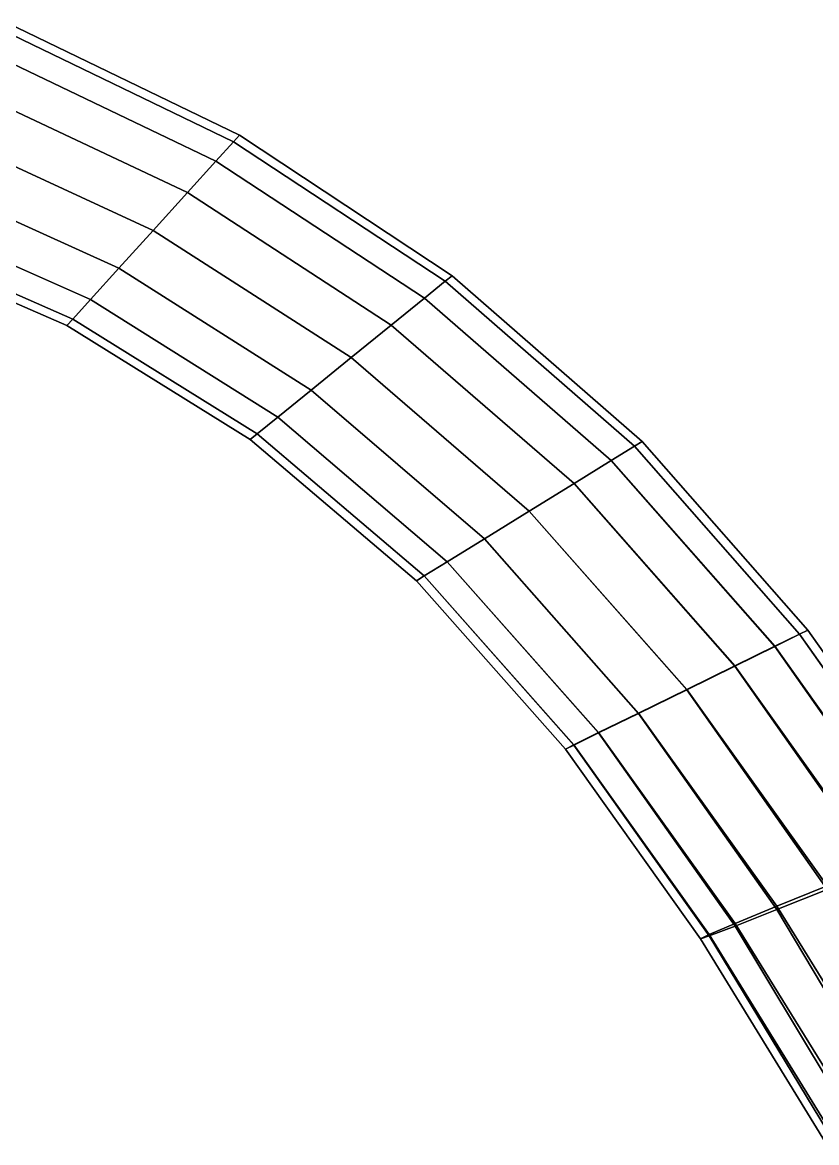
# Model space of a CAD drawing. Extents: x -69847 to 69397, y -182924 to 65597.
# Drawn here: x -25111 to -12409, y -45292 to -27389 of the extents above; entities that cross this region are included whole.
import ezdxf

# ---------------------------------------------------------------- set-up
doc = ezdxf.new("R2010")
doc.units = 0

msp = doc.modelspace()

# ---------------------------------------------------------------- linework, layer by layer
for points in [[(-25363.666016, -27389.152344, 200021.203125), (-25439.751953, -27506.802734, 199132.53125), (-21734.962891, -29297.253906, 199132.53125), (-21640.935547, -29193.587891, 200021.203125)], [(-25439.751953, -27506.802734, 200909.875), (-25363.666016, -27389.152344, 200021.203125), (-21640.935547, -29193.587891, 200021.203125), (-21734.962891, -29297.253906, 200909.875)], [(-25439.751953, -27506.802734, 199132.53125), (-25668.011719, -27859.75, 198396.203125), (-22017.048828, -29608.25, 198396.203125), (-21734.962891, -29297.253906, 199132.53125)], [(-25668.011719, -27859.75, 201646.203125), (-25439.751953, -27506.802734, 200909.875), (-21734.962891, -29297.253906, 200909.875), (-22017.048828, -29608.25, 201646.203125)], [(-26035.761719, -28428.388672, 202103.234375), (-25668.011719, -27859.75, 201646.203125), (-22017.048828, -29608.25, 201646.203125), (-22471.517578, -30109.302734, 202103.234375)], [(-22017.048828, -29608.25, 198396.203125), (-25668.011719, -27859.75, 198396.203125), (-26035.761719, -28428.388672, 197939.171875), (-22471.517578, -30109.302734, 197939.171875)], [(-26479.597656, -29114.677734, 202255.578125), (-26035.761719, -28428.388672, 202103.234375), (-22471.517578, -30109.302734, 202103.234375), (-23020.015625, -30714.019531, 202255.578125)], [(-22471.517578, -30109.302734, 197939.171875), (-26035.761719, -28428.388672, 197939.171875), (-26479.597656, -29114.677734, 197786.828125), (-23020.015625, -30714.019531, 197786.828125)], [(-26923.433594, -29800.964844, 202103.234375), (-26479.597656, -29114.677734, 202255.578125), (-23020.015625, -30714.019531, 202255.578125), (-23568.513672, -31318.736328, 202103.234375)], [(-23020.015625, -30714.019531, 197786.828125), (-26479.597656, -29114.677734, 197786.828125), (-26923.433594, -29800.964844, 197939.171875), (-23568.513672, -31318.736328, 197939.171875)], [(-21734.962891, -29297.253906, 199132.53125), (-22017.048828, -29608.25, 198396.203125), (-18678.447266, -31794.53125, 198396.203125), (-18348.310547, -31527.050781, 199132.53125)], [(-22017.048828, -29608.25, 201646.203125), (-21734.962891, -29297.253906, 200909.875), (-18348.310547, -31527.050781, 200909.875), (-18678.447266, -31794.53125, 201646.203125)], [(-21640.935547, -29193.587891, 200021.203125), (-21734.962891, -29297.253906, 199132.53125), (-18348.310547, -31527.050781, 199132.53125), (-18238.263672, -31437.890625, 200021.203125)], [(-21734.962891, -29297.253906, 200909.875), (-21640.935547, -29193.587891, 200021.203125), (-18238.263672, -31437.890625, 200021.203125), (-18348.310547, -31527.050781, 200909.875)], [(-22471.517578, -30109.302734, 202103.234375), (-22017.048828, -29608.25, 201646.203125), (-18678.447266, -31794.53125, 201646.203125), (-19210.335938, -32225.46875, 202103.234375)], [(-18678.447266, -31794.53125, 198396.203125), (-22017.048828, -29608.25, 198396.203125), (-22471.517578, -30109.302734, 197939.171875), (-19210.333984, -32225.46875, 197939.171875)], [(-27291.183594, -30369.603516, 201646.203125), (-26923.433594, -29800.964844, 202103.234375), (-23568.513672, -31318.736328, 202103.234375), (-24022.982422, -31819.789063, 201646.203125)], [(-23568.513672, -31318.736328, 197939.171875), (-26923.433594, -29800.964844, 197939.171875), (-27291.183594, -30369.603516, 198396.203125), (-24022.984375, -31819.789063, 198396.203125)], [(-23020.015625, -30714.019531, 202255.578125), (-22471.517578, -30109.302734, 202103.234375), (-19210.335938, -32225.46875, 202103.234375), (-19852.269531, -32745.566406, 202255.578125)], [(-19210.333984, -32225.46875, 197939.171875), (-22471.517578, -30109.302734, 197939.171875), (-23020.015625, -30714.019531, 197786.828125), (-19852.267578, -32745.566406, 197786.828125)], [(-24022.984375, -31819.789063, 198396.203125), (-27291.183594, -30369.603516, 198396.203125), (-27519.443359, -30722.552734, 199132.53125), (-24305.068359, -32130.785156, 199132.53125)], [(-24305.068359, -32130.785156, 200909.875), (-27519.443359, -30722.552734, 200909.875), (-27291.183594, -30369.603516, 201646.203125), (-24022.982422, -31819.789063, 201646.203125)], [(-24305.068359, -32130.785156, 199132.53125), (-27519.443359, -30722.552734, 199132.53125), (-27595.529297, -30840.201172, 200021.203125), (-24399.095703, -32234.451172, 200021.203125)], [(-24399.095703, -32234.451172, 200021.203125), (-27595.529297, -30840.201172, 200021.203125), (-27519.443359, -30722.552734, 200909.875), (-24305.068359, -32130.785156, 200909.875)], [(-23568.513672, -31318.736328, 202103.234375), (-23020.015625, -30714.019531, 202255.578125), (-19852.269531, -32745.566406, 202255.578125), (-20494.201172, -33265.664063, 202103.234375)], [(-19852.267578, -32745.566406, 197786.828125), (-23020.015625, -30714.019531, 197786.828125), (-23568.513672, -31318.736328, 197939.171875), (-20494.201172, -33265.664063, 197939.171875)], [(-20494.201172, -33265.664063, 197939.171875), (-23568.513672, -31318.736328, 197939.171875), (-24022.984375, -31819.789063, 198396.203125), (-21026.089844, -33696.605469, 198396.203125)], [(-24022.982422, -31819.789063, 201646.203125), (-23568.513672, -31318.736328, 202103.234375), (-20494.201172, -33265.664063, 202103.234375), (-21026.089844, -33696.605469, 201646.203125)], [(-18238.263672, -31437.890625, 200021.203125), (-18348.310547, -31527.050781, 199132.53125), (-15323.025391, -34164.015625, 199132.53125), (-15200.024414, -34088.234375, 200021.203125)], [(-18348.310547, -31527.050781, 200909.875), (-18238.263672, -31437.890625, 200021.203125), (-15200.024414, -34088.234375, 200021.203125), (-15323.026367, -34164.015625, 200909.875)], [(-18348.310547, -31527.050781, 199132.53125), (-18678.447266, -31794.53125, 198396.203125), (-15692.029297, -34391.355469, 198396.203125), (-15323.025391, -34164.015625, 199132.53125)], [(-18678.447266, -31794.53125, 201646.203125), (-18348.310547, -31527.050781, 200909.875), (-15323.026367, -34164.015625, 200909.875), (-15692.029297, -34391.355469, 201646.203125)], [(-21026.089844, -33696.605469, 198396.203125), (-24022.984375, -31819.789063, 198396.203125), (-24305.068359, -32130.785156, 199132.53125), (-21356.226563, -33964.082031, 199132.53125)], [(-21356.226563, -33964.082031, 200909.875), (-24305.068359, -32130.785156, 200909.875), (-24022.982422, -31819.789063, 201646.203125), (-21026.089844, -33696.605469, 201646.203125)], [(-19210.335938, -32225.46875, 202103.234375), (-18678.447266, -31794.53125, 201646.203125), (-15692.029297, -34391.355469, 201646.203125), (-16286.535156, -34757.625, 202103.234375)], [(-15692.029297, -34391.355469, 198396.203125), (-18678.447266, -31794.53125, 198396.203125), (-19210.333984, -32225.46875, 197939.171875), (-16286.535156, -34757.625, 197939.171875)], [(-21356.226563, -33964.082031, 199132.53125), (-24305.068359, -32130.785156, 199132.53125), (-24399.095703, -32234.451172, 200021.203125), (-21466.271484, -34053.242188, 200021.203125)], [(-21466.271484, -34053.242188, 200021.203125), (-24399.095703, -32234.451172, 200021.203125), (-24305.068359, -32130.785156, 200909.875), (-21356.226563, -33964.082031, 200909.875)], [(-19852.269531, -32745.566406, 202255.578125), (-19210.335938, -32225.46875, 202103.234375), (-16286.535156, -34757.625, 202103.234375), (-17004.041016, -35199.675781, 202255.578125)], [(-16286.535156, -34757.625, 197939.171875), (-19210.333984, -32225.46875, 197939.171875), (-19852.267578, -32745.566406, 197786.828125), (-17004.041016, -35199.675781, 197786.828125)], [(-20494.201172, -33265.664063, 202103.234375), (-19852.269531, -32745.566406, 202255.578125), (-17004.041016, -35199.675781, 202255.578125), (-17721.546875, -35641.726563, 202103.234375)], [(-17004.041016, -35199.675781, 197786.828125), (-19852.267578, -32745.566406, 197786.828125), (-20494.201172, -33265.664063, 197939.171875), (-17721.546875, -35641.726563, 197939.171875)], [(-21026.089844, -33696.605469, 201646.203125), (-20494.201172, -33265.664063, 202103.234375), (-17721.546875, -35641.726563, 202103.234375), (-18316.050781, -36007.996094, 201646.203125)], [(-17721.546875, -35641.726563, 197939.171875), (-20494.201172, -33265.664063, 197939.171875), (-21026.089844, -33696.605469, 198396.203125), (-18316.050781, -36007.996094, 198396.203125)], [(-18316.050781, -36007.996094, 198396.203125), (-21026.089844, -33696.605469, 198396.203125), (-21356.226563, -33964.082031, 199132.53125), (-18685.054688, -36235.335938, 199132.53125)], [(-18685.054688, -36235.335938, 200909.875), (-21356.226563, -33964.082031, 200909.875), (-21026.089844, -33696.605469, 201646.203125), (-18316.050781, -36007.996094, 201646.203125)], [(-18685.054688, -36235.335938, 199132.53125), (-21356.226563, -33964.082031, 199132.53125), (-21466.271484, -34053.242188, 200021.203125), (-18808.054688, -36311.117188, 200021.203125)], [(-18808.054688, -36311.117188, 200021.203125), (-21466.271484, -34053.242188, 200021.203125), (-21356.226563, -33964.082031, 200909.875), (-18685.054688, -36235.335938, 200909.875)], [(-15323.025391, -34164.015625, 199132.53125), (-15692.029297, -34391.355469, 198396.203125), (-13076.68457, -37358.492188, 198390.8125), (-12680.347656, -37165.429688, 199126.921875)], [(-15692.029297, -34391.355469, 201646.203125), (-15323.026367, -34164.015625, 200909.875), (-12680.335938, -37168.277344, 200903.75), (-13076.670898, -37363.703125, 201639.859375)], [(-15323.026367, -34164.015625, 200909.875), (-15200.024414, -34088.234375, 200021.203125), (-12548.229492, -37102.105469, 200015.34375), (-12680.335938, -37168.277344, 200903.75)], [(-15200.024414, -34088.234375, 200021.203125), (-15323.025391, -34164.015625, 199132.53125), (-12680.347656, -37165.429688, 199126.921875), (-12548.229492, -37102.105469, 200015.34375)], [(-16286.535156, -34757.625, 202103.234375), (-15692.029297, -34391.355469, 201646.203125), (-13076.670898, -37363.703125, 201639.859375), (-13715.217773, -37677.386719, 202096.765625)], [(-13076.68457, -37358.492188, 198390.8125), (-15692.029297, -34391.355469, 198396.203125), (-16286.535156, -34757.625, 197939.171875), (-13715.22168, -37670.710938, 197933.921875)], [(-17004.041016, -35199.675781, 202255.578125), (-16286.535156, -34757.625, 202103.234375), (-13715.217773, -37677.386719, 202096.765625), (-14485.879883, -38055.328125, 202249.0625)], [(-13715.22168, -37670.710938, 197933.921875), (-16286.535156, -34757.625, 197939.171875), (-17004.041016, -35199.675781, 197786.828125), (-14485.866211, -38048.164063, 197781.625)], [(-17721.546875, -35641.726563, 202103.234375), (-17004.041016, -35199.675781, 202255.578125), (-14485.879883, -38055.328125, 202249.0625), (-15256.541016, -38432.785156, 202096.765625)], [(-14485.866211, -38048.164063, 197781.625), (-17004.041016, -35199.675781, 197786.828125), (-17721.546875, -35641.726563, 197939.171875), (-15256.512695, -38426.105469, 197933.921875)], [(-18316.050781, -36007.996094, 201646.203125), (-17721.546875, -35641.726563, 202103.234375), (-15256.541016, -38432.785156, 202096.765625), (-15895.083984, -38745, 201639.859375)], [(-15256.512695, -38426.105469, 197933.921875), (-17721.546875, -35641.726563, 197939.171875), (-18316.050781, -36007.996094, 198396.203125), (-15895.052734, -38739.789063, 198390.8125)], [(-15895.052734, -38739.789063, 198390.8125), (-18316.050781, -36007.996094, 198396.203125), (-18685.054688, -36235.335938, 199132.53125), (-16291.394531, -38935.214844, 199126.921875)], [(-16291.416016, -38938.0625, 200903.75), (-18685.054688, -36235.335938, 200909.875), (-18316.050781, -36007.996094, 201646.203125), (-15895.083984, -38745, 201639.859375)], [(-16291.394531, -38935.214844, 199126.921875), (-18685.054688, -36235.335938, 199132.53125), (-18808.054688, -36311.117188, 200021.203125), (-16423.515625, -39001.386719, 200015.34375)], [(-16423.515625, -39001.386719, 200015.34375), (-18808.054688, -36311.117188, 200021.203125), (-18685.054688, -36235.335938, 200909.875), (-16291.416016, -38938.0625, 200903.75)], [(-12680.347656, -37165.429688, 199126.921875), (-13076.68457, -37358.492188, 198390.8125), (-10767.597656, -40603.722656, 198353.09375), (-10353.530273, -40446.445313, 199087.6875)], [(-13076.670898, -37363.703125, 201639.859375), (-12680.335938, -37168.277344, 200903.75), (-10353.44043, -40469.246094, 200860.875), (-10767.482422, -40645.417969, 201595.46875)], [(-12548.229492, -37102.105469, 200015.34375), (-12680.347656, -37165.429688, 199126.921875), (-10353.530273, -40446.445313, 199087.6875), (-10215.467773, -40402.269531, 199974.28125)], [(-12680.335938, -37168.277344, 200903.75), (-12548.229492, -37102.105469, 200015.34375), (-10215.467773, -40402.269531, 199974.28125), (-10353.44043, -40469.246094, 200860.875)], [(-10767.597656, -40603.722656, 198353.09375), (-13076.68457, -37358.492188, 198390.8125), (-13715.22168, -37670.710938, 197933.921875), (-11434.645508, -40866.46875, 197897.125)], [(-13715.217773, -37677.386719, 202096.765625), (-13076.670898, -37363.703125, 201639.859375), (-10767.482422, -40645.417969, 201595.46875), (-11434.611328, -40919.890625, 202051.4375)], [(-14485.879883, -38055.328125, 202249.0625), (-13715.217773, -37677.386719, 202096.765625), (-11434.611328, -40919.890625, 202051.4375), (-12239.786133, -41246.03125, 202203.421875)], [(-11434.645508, -40866.46875, 197897.125), (-13715.22168, -37670.710938, 197933.921875), (-14485.866211, -38048.164063, 197781.625), (-12239.683594, -41188.699219, 197745.140625)], [(-15256.541016, -38432.785156, 202096.765625), (-14485.879883, -38055.328125, 202249.0625), (-12239.786133, -41246.03125, 202203.421875), (-13044.954102, -41568.261719, 202051.4375)], [(-12239.683594, -41188.699219, 197745.140625), (-14485.866211, -38048.164063, 197781.625), (-15256.512695, -38426.105469, 197933.921875), (-13044.728516, -41514.839844, 197897.125)], [(-15895.083984, -38745, 201639.859375), (-15256.541016, -38432.785156, 202096.765625), (-13044.954102, -41568.261719, 202051.4375), (-13712.061523, -41831.011719, 201595.46875)], [(-13044.728516, -41514.839844, 197897.125), (-15256.512695, -38426.105469, 197933.921875), (-15895.052734, -38739.789063, 198390.8125), (-13711.797852, -41789.316406, 198353.09375)], [(-14126.069336, -41988.289063, 200860.875), (-16291.416016, -38938.0625, 200903.75), (-15895.083984, -38745, 201639.859375), (-13712.061523, -41831.011719, 201595.46875)], [(-13711.797852, -41789.316406, 198353.09375), (-15895.052734, -38739.789063, 198390.8125), (-16291.394531, -38935.214844, 199126.921875), (-14125.898438, -41965.484375, 199087.6875)], [(-14125.898438, -41965.484375, 199087.6875), (-16291.394531, -38935.214844, 199126.921875), (-16423.515625, -39001.386719, 200015.34375), (-14264.001953, -42032.460938, 199974.28125)], [(-14264.001953, -42032.460938, 199974.28125), (-16423.515625, -39001.386719, 200015.34375), (-16291.416016, -38938.0625, 200903.75), (-14126.069336, -41988.289063, 200860.875)], [(-13044.954102, -41568.261719, 202051.4375), (-12239.786133, -41246.03125, 202203.421875), (-10190.624023, -44693.910156, 202079.53125), (-11017.500977, -44963.480469, 201928.390625)], [(-10190.277344, -44500.421875, 197646.15625), (-12239.683594, -41188.699219, 197745.140625), (-13044.728516, -41514.839844, 197897.125), (-11016.739258, -44783.179688, 197797.296875)], [(-11016.739258, -44783.179688, 197797.296875), (-13044.728516, -41514.839844, 197897.125), (-13711.797852, -41789.316406, 198353.09375), (-11701.628906, -45031.789063, 198250.703125)], [(-13712.061523, -41831.011719, 201595.46875), (-13044.954102, -41568.261719, 202051.4375), (-11017.500977, -44963.480469, 201928.390625), (-11702.519531, -45172.511719, 201474.984375)], [(-12127.506836, -45282.65625, 200744.484375), (-14126.069336, -41988.289063, 200860.875), (-13712.061523, -41831.011719, 201595.46875), (-11702.519531, -45172.511719, 201474.984375)], [(-11701.628906, -45031.789063, 198250.703125), (-13711.797852, -41789.316406, 198353.09375), (-14125.898438, -41965.484375, 199087.6875), (-12126.929688, -45205.695313, 198981.203125)], [(-12126.929688, -45205.695313, 198981.203125), (-14125.898438, -41965.484375, 199087.6875), (-14264.001953, -42032.460938, 199974.28125), (-12268.933594, -45291.519531, 199862.84375)], [(-12268.933594, -45291.519531, 199862.84375), (-14264.001953, -42032.460938, 199974.28125), (-14126.069336, -41988.289063, 200860.875), (-12127.506836, -45282.65625, 200744.484375)]]:
    msp.add_3dface(points)

doc.saveas('drawing.dxf')
